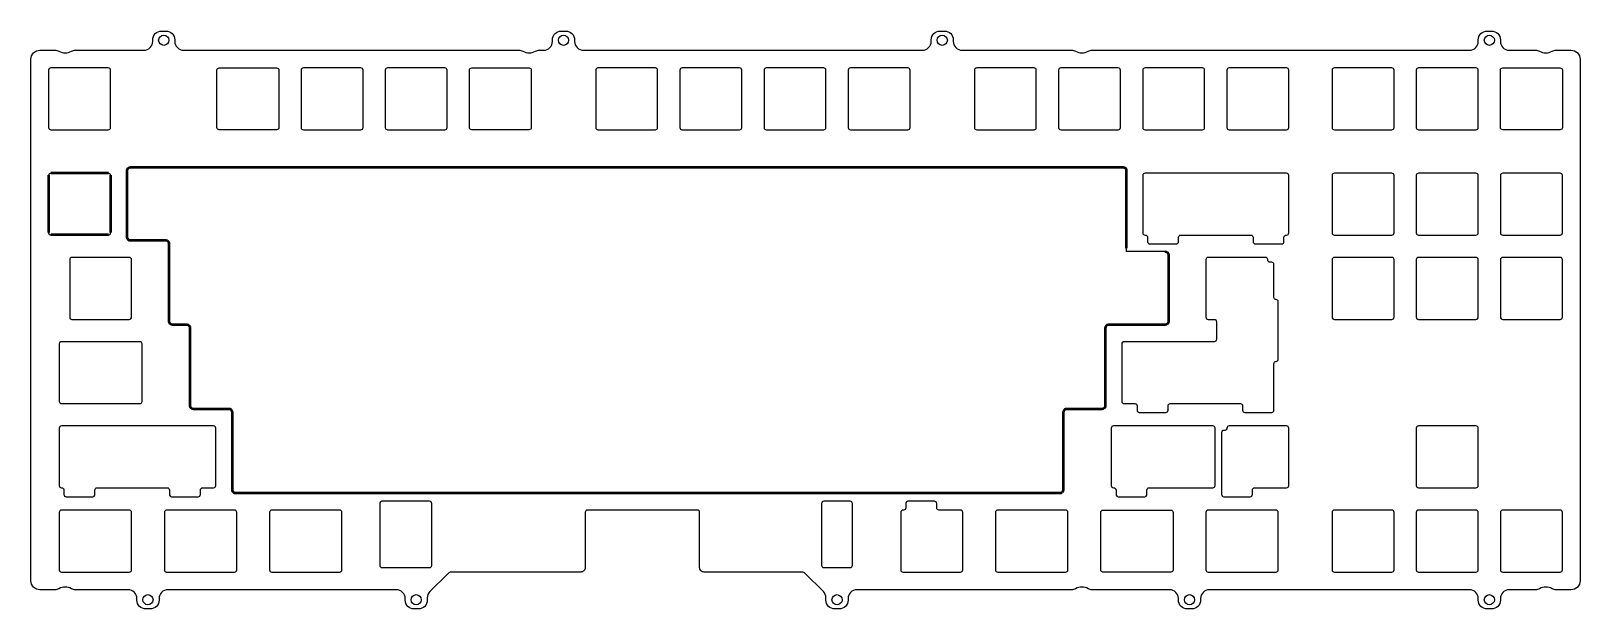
# Model space of a CAD drawing. Header units: millimetres. Extents: x 3 to 354, y -7 to 123.
import ezdxf

# ---------------------------------------------------------------- set-up
doc = ezdxf.new("R2010")
doc.units = ezdxf.units.MM
doc.layers.add('Visible', color=7, linetype='Continuous', lineweight=50)

msp = doc.modelspace()

# ---------------------------------------------------------------- linework, layer by layer
for p in [(251.42, 74.24, 0.76), (260.2, 73.49, 0.76)]:
    msp.add_line(p, (251.42, 73.49, 0.76))
for points in [[(348.74, -3.02, -0.124369), (347.79, -2.78, 0.252646), (344.94, -2.78, -0.124369), (343.99, -3.02), (338.09, -3.02, 0.414214), (336.09, -5.02), (336.09, -5.37, -0.414214), (334.09, -7.37), (333.09, -7.37, -0.414214), (331.09, -5.37), (331.09, -5.02, 0.414214), (329.09, -3.02), (270.22, -3.02, 0.414214), (268.22, -5.02), (268.22, -5.37, -0.414214), (266.22, -7.37), (265.22, -7.37, -0.414214), (263.22, -5.37), (263.22, -5.02, 0.414214), (261.22, -3.02), (243.74, -3.02, -0.124369), (242.79, -2.78, 0.252646), (239.94, -2.78, -0.124369), (238.99, -3.02), (190.44, -3.02, 0.414214), (188.44, -5.02), (188.44, -5.37, -0.414214), (186.44, -7.37), (185.44, -7.37, -0.414214), (183.44, -5.37), (183.44, -4.85, 0.198912), (182.86, -3.44), (178.74, 0.68, 0.198912), (178.03, 0.98), (155.85, 0.98, -0.414214), (154.85, 1.98), (154.85, 14.48, 0.414214), (154.35, 14.98), (129.44, 14.98, 0.414214), (128.94, 14.48), (128.94, 1.98, -0.414214), (127.94, 0.98), (98.61, 0.98, 0.198912), (97.91, 0.68), (93.79, -3.44, 0.198912), (93.2, -4.85), (93.2, -5.37, -0.414214), (91.2, -7.37), (90.2, -7.37, -0.414214), (88.2, -5.37), (88.2, -5.02, 0.414214), (86.2, -3.02), (34.48, -3.02, 0.414214), (32.48, -5.02), (32.48, -5.37, -0.414214), (30.48, -7.37), (29.48, -7.37, -0.414214), (27.48, -5.37), (27.48, -5.02, 0.414214), (25.48, -3.02), (13.62, -3.02, -0.124369), (12.67, -2.78, 0.252646), (9.83, -2.78, -0.124369), (8.88, -3.02), (5.5, -3.02, -0.414214), (3.5, -1.02), (3.5, 116.99, -0.414214), (5.5, 118.99), (8.88, 118.99, -0.124369), (9.83, 118.75, 0.252646), (12.67, 118.75, -0.124369), (13.62, 118.99), (29.05, 118.99, 0.414214), (31.05, 120.99), (31.05, 121.34, -0.414214), (33.05, 123.34), (34.05, 123.34, -0.414214), (36.05, 121.34), (36.05, 120.99, 0.414214), (38.05, 118.99), (113.88, 118.99, -0.124369), (114.83, 118.75, 0.252646), (117.67, 118.75, -0.124369), (118.62, 118.99), (119.54, 118.99, 0.414214), (121.54, 120.99), (121.54, 121.34, -0.414214), (123.54, 123.34), (124.54, 123.34, -0.414214), (126.54, 121.34), (126.54, 120.99, 0.414214), (128.54, 118.99), (205.26, 118.99, 0.414214), (207.26, 120.99), (207.26, 121.34, -0.414214), (209.26, 123.34), (210.26, 123.34, -0.414214), (212.26, 121.34), (212.26, 120.99, 0.414214), (214.26, 118.99), (238.99, 118.99, -0.124369), (239.94, 118.75, 0.252646), (242.79, 118.75, -0.124369), (243.74, 118.99), (329.09, 118.99, 0.414214), (331.09, 120.99), (331.09, 121.34, -0.414214), (333.09, 123.34), (334.09, 123.34, -0.414214), (336.09, 121.34), (336.09, 120.99, 0.414214), (338.09, 118.99), (343.99, 118.99, -0.124369), (344.94, 118.75, 0.252646), (347.79, 118.75, -0.124369), (348.74, 118.99), (352.11, 118.99, -0.414214), (354.11, 116.99), (354.11, -1.02, -0.414214), (352.11, -3.02)], [(21, 114.99), (8, 114.99, 0.414214), (7.5, 114.49), (7.5, 101.49, 0.414214), (8, 100.99), (21, 100.99, 0.414214), (21.5, 101.49), (21.5, 114.49, 0.414214)], [(45.6, 114.49, -0.414214), (46.1, 114.99), (59.1, 114.99, -0.414214), (59.6, 114.49), (59.6, 101.49, -0.414214), (59.1, 100.99), (46.1, 100.99, -0.414214), (45.6, 101.49)], [(78.15, 114.99), (65.15, 114.99, 0.414214), (64.65, 114.49), (64.65, 101.49, 0.414214), (65.15, 100.99), (78.15, 100.99, 0.414214), (78.65, 101.49), (78.65, 114.49, 0.414214)], [(97.2, 114.99), (84.2, 114.99, 0.414214), (83.7, 114.49), (83.7, 101.49, 0.414214), (84.2, 100.99), (97.2, 100.99, 0.414214), (97.7, 101.49), (97.7, 114.49, 0.414214)], [(102.75, 114.49, -0.414214), (103.25, 114.99), (116.25, 114.99, -0.414214), (116.75, 114.49), (116.75, 101.49, -0.414214), (116.25, 100.99), (103.25, 100.99, -0.414214), (102.75, 101.49)], [(144.82, 114.99), (131.82, 114.99, 0.414214), (131.32, 114.49), (131.32, 101.49, 0.414214), (131.82, 100.99), (144.82, 100.99, 0.414214), (145.32, 101.49), (145.32, 114.49, 0.414214)], [(163.88, 114.99), (150.88, 114.99, 0.414214), (150.38, 114.49), (150.38, 101.49, 0.414214), (150.88, 100.99), (163.88, 100.99, 0.414214), (164.38, 101.49), (164.38, 114.49, 0.414214)], [(182.93, 114.99), (169.93, 114.99, 0.414214), (169.43, 114.49), (169.43, 101.49, 0.414214), (169.93, 100.99), (182.93, 100.99, 0.414214), (183.43, 101.49), (183.43, 114.49, 0.414214)], [(202.47, 101.49), (202.47, 114.49, 0.414214), (201.97, 114.99), (188.97, 114.99, 0.414214), (188.47, 114.49), (188.47, 101.49, 0.414214), (188.97, 100.99), (201.97, 100.99, 0.414214)], [(230.55, 114.99), (217.55, 114.99, 0.414214), (217.05, 114.49), (217.05, 101.49, 0.414214), (217.55, 100.99), (230.55, 100.99, 0.414214), (231.05, 101.49), (231.05, 114.49, 0.414214)], [(249.6, 114.99), (236.6, 114.99, 0.414214), (236.1, 114.49), (236.1, 101.49, 0.414214), (236.6, 100.99), (249.6, 100.99, 0.414214), (250.1, 101.49), (250.1, 114.49, 0.414214)], [(268.65, 114.99), (255.65, 114.99, 0.414214), (255.15, 114.49), (255.15, 101.49, 0.414214), (255.65, 100.99), (268.65, 100.99, 0.414214), (269.15, 101.49), (269.15, 114.49, 0.414214)], [(288.2, 101.49), (288.2, 114.49, 0.414214), (287.7, 114.99), (274.7, 114.99, 0.414214), (274.2, 114.49), (274.2, 101.49, 0.414214), (274.7, 100.99), (287.7, 100.99, 0.414214)], [(311.51, 114.99), (298.51, 114.99, 0.414214), (298.01, 114.49), (298.01, 101.49, 0.414214), (298.51, 100.99), (311.51, 100.99, 0.414214), (312.01, 101.49), (312.01, 114.49, 0.414214)], [(330.56, 114.99), (317.56, 114.99, 0.414214), (317.06, 114.49), (317.06, 101.49, 0.414214), (317.56, 100.99), (330.56, 100.99, 0.414214), (331.06, 101.49), (331.06, 114.49, 0.414214)], [(336.11, 114.49, -0.414214), (336.61, 114.99), (349.61, 114.99, -0.414214), (350.11, 114.49), (350.11, 101.49, -0.414214), (349.61, 100.99), (336.61, 100.99, -0.414214), (336.11, 101.49)], [(21, 91.18), (8, 91.18, 0.414214), (7.5, 90.68), (7.5, 77.68, 0.414214), (8, 77.18), (21, 77.18, 0.414214), (21.5, 77.68), (21.5, 90.68, 0.414214)], [(255.74, 77.18, -0.414214), (256.24, 76.68), (256.24, 75.68, 0.414214), (256.74, 75.18), (262.74, 75.18, 0.414214), (263.24, 75.68), (263.24, 76.68, -0.414214), (263.74, 77.18), (279.61, 77.18, -0.414214), (280.11, 76.68), (280.11, 75.68, 0.414214), (280.61, 75.18), (286.61, 75.18, 0.414214), (287.11, 75.68), (287.11, 76.68, -0.414214), (287.61, 77.18), (287.7, 77.18, 0.414214), (288.2, 77.68), (288.2, 90.68, 0.414214), (287.7, 91.18), (255.65, 91.18, 0.414214), (255.15, 90.68), (255.15, 77.68, 0.414214), (255.65, 77.18)], [(311.51, 91.18), (298.51, 91.18, 0.414214), (298.01, 90.68), (298.01, 77.68, 0.414214), (298.51, 77.18), (311.51, 77.18, 0.414214), (312.01, 77.68), (312.01, 90.68, 0.414214)], [(330.56, 91.18), (317.56, 91.18, 0.414214), (317.06, 90.68), (317.06, 77.68, 0.414214), (317.56, 77.18), (330.56, 77.18, 0.414214), (331.06, 77.68), (331.06, 90.68, 0.414214)], [(349.61, 91.18), (336.61, 91.18, 0.414214), (336.11, 90.68), (336.11, 77.68, 0.414214), (336.61, 77.18), (349.61, 77.18, 0.414214), (350.11, 77.68), (350.11, 90.68, 0.414214)], [(25.76, 72.13), (12.76, 72.13, 0.414214), (12.26, 71.63), (12.26, 58.63, 0.414214), (12.76, 58.13), (25.76, 58.13, 0.414214), (26.26, 58.63), (26.26, 71.63, 0.414214)], [(253.36, 39.08, -0.414214), (253.86, 38.58), (253.86, 37.58, 0.414214), (254.36, 37.08), (260.36, 37.08, 0.414214), (260.86, 37.58), (260.86, 38.58, -0.414214), (261.36, 39.08), (277.23, 39.08, -0.414214), (277.73, 38.58), (277.73, 37.58, 0.414214), (278.23, 37.08), (284.32, 37.08, 0.414214), (284.82, 37.58), (284.82, 48.1, -0.414214), (285.32, 48.6, 0.414214), (285.82, 49.1), (285.82, 62.1, 0.414214), (285.32, 62.6, -0.414214), (284.82, 63.1), (284.82, 70.54, 0.414214), (284.32, 71.04), (283.94, 71.04, -0.414214), (283.44, 71.54), (283.44, 71.63, 0.414214), (282.94, 72.13), (269.94, 72.13, 0.414214), (269.44, 71.63), (269.44, 58.63, 0.414214), (269.94, 58.13), (271.32, 58.13, -0.414214), (271.82, 57.63), (271.82, 53.58, -0.414214), (271.32, 53.08), (250.89, 53.08, 0.414214), (250.39, 52.58), (250.39, 39.58, 0.414214), (250.89, 39.08)], [(311.51, 72.13), (298.51, 72.13, 0.414214), (298.01, 71.63), (298.01, 58.63, 0.414214), (298.51, 58.13), (311.51, 58.13, 0.414214), (312.01, 58.63), (312.01, 71.63, 0.414214)], [(330.56, 72.13), (317.56, 72.13, 0.414214), (317.06, 71.63), (317.06, 58.63, 0.414214), (317.56, 58.13), (330.56, 58.13, 0.414214), (331.06, 58.63), (331.06, 71.63, 0.414214)], [(349.61, 72.13), (336.61, 72.13, 0.414214), (336.11, 71.63), (336.11, 58.63, 0.414214), (336.61, 58.13), (349.61, 58.13, 0.414214), (350.11, 58.63), (350.11, 71.63, 0.414214)], [(28.14, 53.08), (10.38, 53.08, 0.414214), (9.88, 52.58), (9.88, 39.58, 0.414214), (10.38, 39.08), (28.14, 39.08, 0.414214), (28.64, 39.58), (28.64, 52.58, 0.414214)], [(41.84, 19.53, -0.414214), (42.34, 20.03), (44.81, 20.03, 0.414214), (45.31, 20.53), (45.31, 33.53, 0.414214), (44.81, 34.03), (10.38, 34.03, 0.414214), (9.88, 33.53), (9.88, 20.53, 0.414214), (10.38, 20.03), (10.47, 20.03, -0.414214), (10.97, 19.53), (10.97, 18.53, 0.414214), (11.47, 18.03), (17.47, 18.03, 0.414214), (17.97, 18.53), (17.97, 19.53, -0.414214), (18.47, 20.03), (34.34, 20.03, -0.414214), (34.84, 19.53), (34.84, 18.53, 0.414214), (35.34, 18.03), (41.34, 18.03, 0.414214), (41.84, 18.53)], [(248.59, 20.03, -0.414214), (249.09, 19.53), (249.09, 18.53, 0.414214), (249.59, 18.03), (255.59, 18.03, 0.414214), (256.09, 18.53), (256.09, 19.53, -0.414214), (256.59, 20.03), (271.03, 20.03, 0.414214), (271.53, 20.53), (271.53, 33.53, 0.414214), (271.03, 34.03), (248.51, 34.03, 0.414214), (248.01, 33.53), (248.01, 20.53, 0.414214), (248.51, 20.03)], [(274.2, 33.53, -0.414214), (273.7, 33.03), (273.47, 33.03, 0.414214), (272.97, 32.53), (272.97, 18.53, 0.414214), (273.47, 18.03), (279.47, 18.03, 0.414214), (279.97, 18.53), (279.97, 19.53, -0.414214), (280.47, 20.03), (287.7, 20.03, 0.414214), (288.2, 20.53), (288.2, 33.53, 0.414214), (287.7, 34.03), (274.7, 34.03, 0.414214)], [(331.06, 20.53), (331.06, 33.53, 0.414214), (330.56, 34.03), (317.56, 34.03, 0.414214), (317.06, 33.53), (317.06, 20.53, 0.414214), (317.56, 20.03), (330.56, 20.03, 0.414214)], [(25.76, 14.98), (10.38, 14.98, 0.414214), (9.88, 14.48), (9.88, 1.48, 0.414214), (10.38, 0.98), (25.76, 0.98, 0.414214), (26.26, 1.48), (26.26, 14.48, 0.414214)], [(49.57, 14.98), (34.19, 14.98, 0.414214), (33.69, 14.48), (33.69, 1.48, 0.414214), (34.19, 0.98), (49.57, 0.98, 0.414214), (50.07, 1.48), (50.07, 14.48, 0.414214)], [(73.39, 14.98), (58.01, 14.98, 0.414214), (57.51, 14.48), (57.51, 1.48, 0.414214), (58.01, 0.98), (73.39, 0.98, 0.414214), (73.89, 1.48), (73.89, 14.48, 0.414214)], [(82.94, 1.98), (93.7, 1.98, 0.414214), (94.2, 2.48), (94.2, 16.48, 0.414214), (93.7, 16.98), (82.94, 16.98, 0.414214), (82.44, 16.48), (82.44, 2.48, 0.414214)], [(182.94, 1.98), (188.94, 1.98, 0.414214), (189.44, 2.48), (189.44, 16.48, 0.414214), (188.94, 16.98), (182.94, 16.98, 0.414214), (182.44, 16.48), (182.44, 2.48, 0.414214)], [(201.5, 15.48, -0.414214), (201, 14.98), (200.88, 14.98, 0.414214), (200.38, 14.48), (200.38, 1.48, 0.414214), (200.88, 0.98), (213.88, 0.98, 0.414214), (214.38, 1.48), (214.38, 14.48, 0.414214), (213.88, 14.98), (209, 14.98, -0.414214), (208.5, 15.48), (208.5, 16.48, 0.414214), (208, 16.98), (202, 16.98, 0.414214), (201.5, 16.48)], [(237.69, 14.98), (222.31, 14.98, 0.414214), (221.81, 14.48), (221.81, 1.48, 0.414214), (222.31, 0.98), (237.69, 0.98, 0.414214), (238.19, 1.48), (238.19, 14.48, 0.414214)], [(261.51, 14.98, -0.414214), (262.01, 14.48), (262.01, 1.48, -0.414214), (261.51, 0.98), (246.12, 0.98, -0.414214), (245.62, 1.48), (245.62, 14.48, -0.414214), (246.12, 14.98)], [(285.32, 14.98), (269.94, 14.98, 0.414214), (269.44, 14.48), (269.44, 1.48, 0.414214), (269.94, 0.98), (285.32, 0.98, 0.414214), (285.82, 1.48), (285.82, 14.48, 0.414214)], [(311.51, 14.98), (298.51, 14.98, 0.414214), (298.01, 14.48), (298.01, 1.48, 0.414214), (298.51, 0.98), (311.51, 0.98, 0.414214), (312.01, 1.48), (312.01, 14.48, 0.414214)], [(330.56, 14.98), (317.56, 14.98, 0.414214), (317.06, 14.48), (317.06, 1.48, 0.414214), (317.56, 0.98), (330.56, 0.98, 0.414214), (331.06, 1.48), (331.06, 14.48, 0.414214)], [(350.11, 1.48), (350.11, 14.48, 0.414214), (349.61, 14.98), (336.61, 14.98, 0.414214), (336.11, 14.48), (336.11, 1.48, 0.414214), (336.61, 0.98), (349.61, 0.98, 0.414214)]]:
    msp.add_lwpolyline(points, format="xyb", close=True)
for centre in [(33.55, 121.24), (124.04, 121.24), (209.76, 121.24), (333.59, 121.24), (29.98, -5.27), (90.7, -5.27), (185.94, -5.27), (265.72, -5.27), (333.59, -5.27)]:
    msp.add_circle(centre, 1.15)
at = {"layer": 'Visible'}
for p, q in [((8.02, 91.24, 0.76), (21.02, 91.24, 0.76)), ((25.27, 76.69, 0.76), (25.27, 91.79, 0.76)), ((26.02, 92.54, 0.76), (250.67, 92.54, 0.76)), ((251.42, 91.79, 0.76), (251.42, 74.24, 0.76)), ((7.52, 77.74, 0.76), (7.52, 90.74, 0.76)), ((21.52, 90.74, 0.76), (21.52, 77.74, 0.76)), ((21.02, 77.24, 0.76), (8.02, 77.24, 0.76)), ((34.05, 75.94, 0.76), (26.02, 75.94, 0.76)), ((34.8, 57.64, 0.76), (34.8, 75.19, 0.76)), ((260.95, 72.74, 0.76), (260.95, 57.64, 0.76)), ((38.81, 56.89, 0.76), (35.55, 56.89, 0.76)), ((39.56, 38.59, 0.76), (39.56, 56.14, 0.76)), ((246.66, 56.14, 0.76), (246.66, 38.59, 0.76)), ((260.2, 56.89, 0.76), (247.41, 56.89, 0.76)), ((48.33, 37.84, 0.76), (40.31, 37.84, 0.76)), ((49.08, 19.54, 0.76), (49.08, 37.09, 0.76)), ((237.13, 37.09, 0.76), (237.13, 19.54, 0.76)), ((245.91, 37.84, 0.76), (237.88, 37.84, 0.76)), ((236.38, 18.79, 0.76), (49.83, 18.79, 0.76))]:
    msp.add_line(p, q, dxfattribs=at)
at = {"layer": 'Visible', "extrusion": (0, 0, -1)}
for centre, start, end in [((-26.02, 91.79, -0.76), 0, 90), ((-250.67, 91.79, -0.76), 90, 180), ((-26.02, 76.69, -0.76), 270, 0), ((-260.2, 72.74, -0.76), 90, 180), ((-35.55, 57.65, -0.76), 270, 360), ((-260.2, 57.64, -0.76), 180, 270), ((-40.31, 38.6, -0.76), 270, 0), ((-245.91, 38.59, -1.51), 180, 270), ((-49.84, 19.55, -0.76), 270, 0), ((-236.38, 19.54, -0.76), 180, 270)]:
    msp.add_arc(centre, 0.75, start, end, dxfattribs=at)
at = {"layer": 'Visible'}
for centre, start, end in [((34.05, 75.19, 0.76), 0, 90), ((38.81, 56.14, 0.76), 0, 90), ((247.41, 56.14, 0.76), 90, 180), ((48.33, 37.09, 0.76), 0, 90), ((237.88, 37.09, 0.76), 90, 180)]:
    msp.add_arc(centre, 0.75, start, end, dxfattribs=at)

doc.saveas('drawing.dxf')
